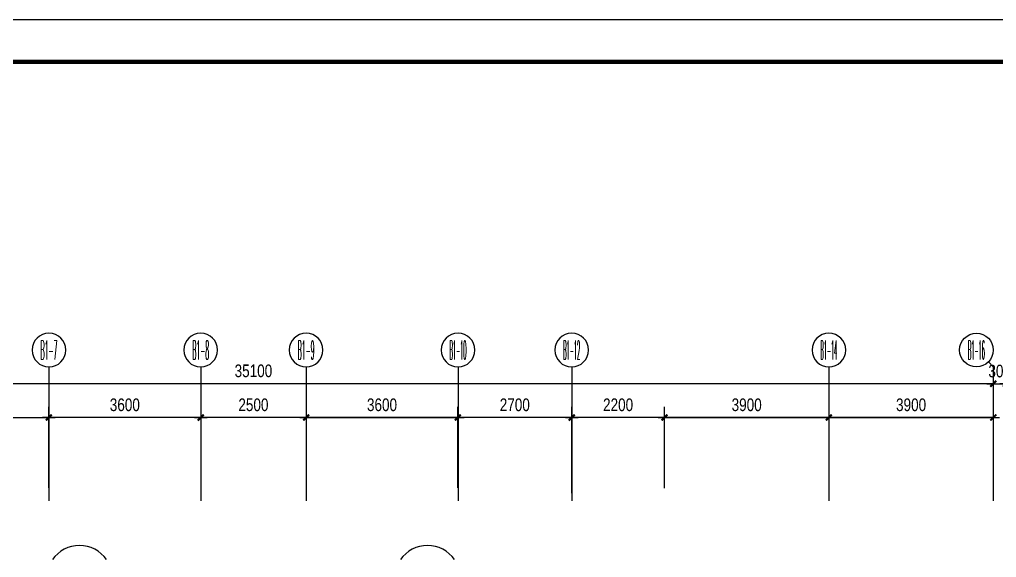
# Model space of a CAD drawing. Extents: x 51239 to 135339, y -206498 to -147098.
# Drawn here: x 71069 to 94242, y -159850 to -147098 of the extents above; entities that cross this region are included whole.
import ezdxf
from ezdxf.enums import TextEntityAlignment as Align

# ---------------------------------------------------------------- set-up
doc = ezdxf.new("R2010")
doc.units = 0
doc.header["$LTSCALE"] = 1000
doc.header["$MEASUREMENT"] = 0
doc.layers.get('0').update_dxf_attribs({"linetype": 'CONTINUOUS'})
doc.layers.get('DEFPOINTS').update_dxf_attribs({"linetype": 'CONTINUOUS'})
for name, color, linetype in [('AXIS', 7, 'CONTINUOUS'), ('AXIS_TEXT', 7, 'CONTINUOUS'), ('TK', 7, 'CONTINUOUS'), ('WINDOW', 7, 'CONTINUOUS')]:
    doc.layers.add(name, color=color, linetype=linetype)
doc.styles.add('COMPLEX', font='COMPLEX')
doc.styles.add('DIM_FONT', font='wcad.shx', dxfattribs={"width": 0.8})
doc.dimstyles.new('AXIS', dxfattribs={"dimtxt": 300, "dimasz": 1, "dimexe": 250, "dimexo": 300, "dimgap": 150, "dimtad": 1, "dimdec": 0, "dimzin": 0, "dimdsep": 46, "dimtxsty": 'DIM_FONT', "dimblk": '_DIMX', "dimcen": 0.09, "dimdle": 150, "dimse1": 1, "dimse2": 1, "dimclrt": 7, "dimadec": 0, "dimazin": 0, "dimtfac": 1, "dimtdec": 0, "dimtix": 1, "dimtmove": 2, "dimatfit": 3, "dimldrblk": '_DIMX', "dimfxl": 0, "dimtolj": 1, "dimtzin": 0, "dimarcsym": 0})

# ---------------------------------------------------------------- blocks, each defined once
blk = doc.blocks.new('_DIMX')
blk.add_line((-150, 0), (150, 0))
at = {"const_width": 50}
blk.add_lwpolyline([(-70, -70), (70, 70)], dxfattribs=at)
blk = doc.blocks.new('*D67')
at = {"color": 0, "linetype": 'ByBlock'}
for p, q in [((224319, -87572), (224318, -87572)), ((224320, -87572), (224620, -87572)), ((224621, -87572), (224622, -87572))]:
    blk.add_line(p, q, dxfattribs=at)
at = {"layer": 'DEFPOINTS', "color": 0, "linetype": 'ByBlock'}
for p in [(224620, -87572), (224320, -90280), (224620, -90280)]:
    blk.add_point(p, dxfattribs=at)
at = {"color": 0, "linetype": 'ByBlock'}
blk.add_blockref('_DIMX', (224320, -87572), dxfattribs=at)
at = {"color": 0, "linetype": 'ByBlock', "rotation": 180}
blk.add_blockref('_DIMX', (224620, -87572), dxfattribs=at)
at = {"color": 7, "linetype": 'ByBlock', "insert": (224470, -87272), "char_height": 300, "attachment_point": 5, "style": 'DIM_FONT'}
blk.add_mtext('\\A1;300', dxfattribs=at)
blk = doc.blocks.new('*D65')
at = {"color": 0, "linetype": 'ByBlock'}
blk.add_line((216520, -88372), (220418, -88372), dxfattribs=at)
at = {"layer": 'DEFPOINTS', "color": 0, "linetype": 'ByBlock'}
for p in [(220419, -88372), (216519, -90350), (220419, -90350)]:
    blk.add_point(p, dxfattribs=at)
at = {"color": 0, "linetype": 'ByBlock', "rotation": 180}
blk.add_blockref('_DIMX', (216519, -88372), dxfattribs=at)
at = {"color": 0, "linetype": 'ByBlock'}
blk.add_blockref('_DIMX', (220419, -88372), dxfattribs=at)
at = {"color": 7, "linetype": 'ByBlock', "insert": (218469, -88072), "char_height": 300, "attachment_point": 5, "style": 'DIM_FONT'}
blk.add_mtext('\\A1;3900', dxfattribs=at)
blk = doc.blocks.new('*D66')
at = {"color": 0, "linetype": 'ByBlock'}
blk.add_line((220418, -88372), (216520, -88372), dxfattribs=at)
at = {"layer": 'DEFPOINTS', "color": 0, "linetype": 'ByBlock'}
for p in [(216519, -88372), (216519, -90350), (220419, -90350)]:
    blk.add_point(p, dxfattribs=at)
at = {"color": 0, "linetype": 'ByBlock', "rotation": 180}
blk.add_blockref('_DIMX', (216519, -88372), dxfattribs=at)
at = {"color": 0, "linetype": 'ByBlock'}
blk.add_blockref('_DIMX', (220419, -88372), dxfattribs=at)
at = {"color": 7, "linetype": 'ByBlock', "insert": (218469, -88072), "char_height": 300, "attachment_point": 5, "style": 'DIM_FONT'}
blk.add_mtext('\\A1;3900', dxfattribs=at)
blk = doc.blocks.new('*D13')
at = {"color": 0, "linetype": 'ByBlock'}
for p, q in [((214319, -90165), (214319, -88122)), ((216519, -90050), (216519, -88122)), ((216518, -88372), (214320, -88372))]:
    blk.add_line(p, q, dxfattribs=at)
at = {"layer": 'DEFPOINTS', "color": 0, "linetype": 'ByBlock'}
for p in [(214319, -88372), (216519, -90350), (214319, -90465)]:
    blk.add_point(p, dxfattribs=at)
at = {"color": 0, "linetype": 'ByBlock', "rotation": 180}
blk.add_blockref('_DIMX', (214319, -88372), dxfattribs=at)
at = {"color": 0, "linetype": 'ByBlock'}
blk.add_blockref('_DIMX', (216519, -88372), dxfattribs=at)
at = {"color": 7, "linetype": 'ByBlock', "insert": (215419, -88072), "char_height": 300, "attachment_point": 5, "style": 'DIM_FONT'}
blk.add_mtext('\\A1;2200', dxfattribs=at)
blk = doc.blocks.new('*D37')
at = {"color": 0, "linetype": 'ByBlock'}
blk.add_line((208020, -88372), (211618, -88372), dxfattribs=at)
at = {"layer": 'DEFPOINTS', "color": 0, "linetype": 'ByBlock'}
for p in [(211619, -88372), (208019, -90350), (211619, -90350)]:
    blk.add_point(p, dxfattribs=at)
at = {"color": 0, "linetype": 'ByBlock', "rotation": 180}
blk.add_blockref('_DIMX', (208019, -88372), dxfattribs=at)
at = {"color": 0, "linetype": 'ByBlock'}
blk.add_blockref('_DIMX', (211619, -88372), dxfattribs=at)
at = {"color": 7, "linetype": 'ByBlock', "insert": (209819, -88072), "char_height": 300, "attachment_point": 5, "style": 'DIM_FONT'}
blk.add_mtext('\\A1;3600', dxfattribs=at)
blk = doc.blocks.new('*D38')
at = {"color": 0, "linetype": 'ByBlock'}
blk.add_line((211618, -88372), (208020, -88372), dxfattribs=at)
at = {"layer": 'DEFPOINTS', "color": 0, "linetype": 'ByBlock'}
for p in [(208019, -88372), (208019, -90350), (211619, -90350)]:
    blk.add_point(p, dxfattribs=at)
at = {"color": 0, "linetype": 'ByBlock', "rotation": 180}
blk.add_blockref('_DIMX', (208019, -88372), dxfattribs=at)
at = {"color": 0, "linetype": 'ByBlock'}
blk.add_blockref('_DIMX', (211619, -88372), dxfattribs=at)
at = {"color": 7, "linetype": 'ByBlock', "insert": (209819, -88072), "char_height": 300, "attachment_point": 5, "style": 'DIM_FONT'}
blk.add_mtext('\\A1;3600', dxfattribs=at)
blk = doc.blocks.new('*D14')
at = {"color": 0, "linetype": 'ByBlock'}
for p, q in [((211619, -90036), (211619, -88122)), ((214319, -90165), (214319, -88122)), ((214318, -88372), (211620, -88372))]:
    blk.add_line(p, q, dxfattribs=at)
at = {"layer": 'DEFPOINTS', "color": 0, "linetype": 'ByBlock'}
for p in [(211619, -88372), (211619, -90336), (214319, -90465)]:
    blk.add_point(p, dxfattribs=at)
at = {"color": 0, "linetype": 'ByBlock', "rotation": 180}
blk.add_blockref('_DIMX', (211619, -88372), dxfattribs=at)
at = {"color": 0, "linetype": 'ByBlock'}
blk.add_blockref('_DIMX', (214319, -88372), dxfattribs=at)
at = {"color": 7, "linetype": 'ByBlock', "insert": (212969, -88072), "char_height": 300, "attachment_point": 5, "style": 'DIM_FONT'}
blk.add_mtext('\\A1;2700', dxfattribs=at)
blk = doc.blocks.new('*D36')
at = {"color": 0, "linetype": 'ByBlock'}
for p, q in [((199219, -90165), (199219, -88122)), ((201919, -90036), (201919, -88122)), ((199220, -88372), (201918, -88372))]:
    blk.add_line(p, q, dxfattribs=at)
at = {"layer": 'DEFPOINTS', "color": 0, "linetype": 'ByBlock'}
for p in [(201919, -88372), (201919, -90336), (199219, -90465)]:
    blk.add_point(p, dxfattribs=at)
at = {"color": 0, "linetype": 'ByBlock', "rotation": 180}
blk.add_blockref('_DIMX', (199219, -88372), dxfattribs=at)
at = {"color": 0, "linetype": 'ByBlock'}
blk.add_blockref('_DIMX', (201919, -88372), dxfattribs=at)
at = {"color": 7, "linetype": 'ByBlock', "insert": (200569, -88072), "char_height": 300, "attachment_point": 5, "style": 'DIM_FONT'}
blk.add_mtext('\\A1;2700', dxfattribs=at)
blk = doc.blocks.new('*D33')
at = {"color": 0, "linetype": 'ByBlock'}
blk.add_line((205518, -88372), (201920, -88372), dxfattribs=at)
at = {"layer": 'DEFPOINTS', "color": 0, "linetype": 'ByBlock'}
for p in [(201919, -88372), (201919, -90350), (205519, -90350)]:
    blk.add_point(p, dxfattribs=at)
at = {"color": 0, "linetype": 'ByBlock', "rotation": 180}
blk.add_blockref('_DIMX', (201919, -88372), dxfattribs=at)
at = {"color": 0, "linetype": 'ByBlock'}
blk.add_blockref('_DIMX', (205519, -88372), dxfattribs=at)
at = {"color": 7, "linetype": 'ByBlock', "insert": (203719, -88072), "char_height": 300, "attachment_point": 5, "style": 'DIM_FONT'}
blk.add_mtext('\\A1;3600', dxfattribs=at)
blk = doc.blocks.new('*D39')
at = {"color": 0, "linetype": 'ByBlock'}
blk.add_line((208018, -88372), (205520, -88372), dxfattribs=at)
at = {"layer": 'DEFPOINTS', "color": 0, "linetype": 'ByBlock'}
for p in [(205519, -88372), (205519, -90350), (208019, -90350)]:
    blk.add_point(p, dxfattribs=at)
at = {"color": 0, "linetype": 'ByBlock', "rotation": 180}
blk.add_blockref('_DIMX', (205519, -88372), dxfattribs=at)
at = {"color": 0, "linetype": 'ByBlock'}
blk.add_blockref('_DIMX', (208019, -88372), dxfattribs=at)
at = {"color": 7, "linetype": 'ByBlock', "insert": (206769, -88072), "char_height": 300, "attachment_point": 5, "style": 'DIM_FONT'}
blk.add_mtext('\\A1;2500', dxfattribs=at)
blk = doc.blocks.new('*D68')
at = {"color": 0, "linetype": 'ByBlock'}
blk.add_line((220420, -88372), (224318, -88372), dxfattribs=at)
at = {"layer": 'DEFPOINTS', "color": 0, "linetype": 'ByBlock'}
for p in [(224319, -88372), (220419, -90350), (224319, -90350)]:
    blk.add_point(p, dxfattribs=at)
at = {"color": 0, "linetype": 'ByBlock', "rotation": 180}
blk.add_blockref('_DIMX', (220419, -88372), dxfattribs=at)
at = {"color": 0, "linetype": 'ByBlock'}
blk.add_blockref('_DIMX', (224319, -88372), dxfattribs=at)
at = {"color": 7, "linetype": 'ByBlock', "insert": (222369, -88072), "char_height": 300, "attachment_point": 5, "style": 'DIM_FONT'}
blk.add_mtext('\\A1;3900', dxfattribs=at)
blk = doc.blocks.new('*D69')
at = {"color": 0, "linetype": 'ByBlock'}
blk.add_line((224318, -88372), (220420, -88372), dxfattribs=at)
at = {"layer": 'DEFPOINTS', "color": 0, "linetype": 'ByBlock'}
for p in [(220419, -88372), (220419, -90350), (224319, -90350)]:
    blk.add_point(p, dxfattribs=at)
at = {"color": 0, "linetype": 'ByBlock'}
for p, rotation in [((220419, -88372), 180.0000000000052), ((224319, -88372), 5.115907697472721e-12)]:
    blk.add_blockref('_DIMX', p, dxfattribs=dict(at, rotation=rotation))
at = {"color": 7, "linetype": 'ByBlock', "insert": (222369, -88072), "char_height": 300, "attachment_point": 5, "style": 'DIM_FONT'}
blk.add_mtext('\\A1;3900', dxfattribs=at)
blk = doc.blocks.new('*D16')
at = {"color": 0, "linetype": 'ByBlock'}
blk.add_line((224318, -87572), (189220, -87572), dxfattribs=at)
at = {"layer": 'DEFPOINTS', "color": 0, "linetype": 'ByBlock'}
for p in [(189219, -87572), (189219, -90350), (224319, -90350)]:
    blk.add_point(p, dxfattribs=at)
at = {"color": 0, "linetype": 'ByBlock', "rotation": 180}
blk.add_blockref('_DIMX', (189219, -87572), dxfattribs=at)
at = {"color": 0, "linetype": 'ByBlock'}
blk.add_blockref('_DIMX', (224319, -87572), dxfattribs=at)
at = {"color": 7, "linetype": 'ByBlock', "insert": (206769, -87267), "char_height": 300, "attachment_point": 5, "style": 'DIM_FONT'}
blk.add_mtext('\\A1;35100', dxfattribs=at)
blk = doc.blocks.new('_AXISO')
blk.add_circle((0, 0), 0.5)
at = {"layer": 'AXIS_TEXT', "style": 'COMPLEX', "width": 1.041667}
blk.add_attdef('A', text='', height=0.56, dxfattribs=at).set_placement((-0.25, -0.28), (0.25, -0.28), align=Align.FIT)
blk = doc.blocks.new('_AXISO1')
blk.add_line((0.354, -0.146), (0.5, 0))
blk.add_circle((0, -0.5), 0.5)
at = {"layer": 'AXIS_TEXT', "style": 'COMPLEX', "width": 1.041667}
blk.add_attdef('A', text='', height=0.56, dxfattribs=at).set_placement((-0.25, -0.78), (0.25, -0.78), align=Align.FIT)

msp = doc.modelspace()

# ---------------------------------------------------------------- linework, layer by layer
at = {"layer": 'AXIS'}
for p, q in [((71766.7, -155333.1), (71766.7, -158510.6)), ((75366.7, -155333.1), (75366.7, -158510.6)), ((77866.7, -155333.1), (77866.7, -158510.6)), ((81470.7, -155333.1), (81470.7, -158510.6)), ((84166.7, -155333.1), (84166.7, -158510.6)), ((90266.7, -155333.1), (90266.7, -158510.6)), ((94166.7, -155333.1), (94166.7, -158510.6))]:
    msp.add_line(p, q, dxfattribs=at)
at = {"layer": 'TK'}
msp.add_lwpolyline([(51238.8, -206498.3), (51238.8, -147098.3), (135338.8, -147098.3), (135338.8, -206498.3)], close=True, dxfattribs=at)
at = {"layer": 'TK', "const_width": 100}
msp.add_lwpolyline([(53738.8, -205498.3), (134338.8, -205498.3), (134338.8, -148098.3), (53738.8, -148098.3)], close=True, dxfattribs=at)
at = {"layer": 'WINDOW'}
for centre in [(72491.7, -160347.8), (80745.7, -160347.8)]:
    msp.add_arc(centre, 781.1, 34.82906, 145.17094, dxfattribs=at)

# ---------------------------------------------------------------- block references
at = {"layer": 'AXIS'}
ref = msp.add_blockref('_AXISO', (71766.7, -154933.1), dxfattribs=dict(at, xscale=-800, yscale=800, zscale=800, rotation=180))
ref.add_attrib('A', 'B1-7', dxfattribs={"layer": 'AXIS_TEXT', "height": 448, "style": 'COMPLEX', "width": 0.243506}).set_placement((71566.7, -155157.1), (71966.7, -155157.1), align=Align.FIT)
ref = msp.add_blockref('_AXISO', (75366.7, -154933.1), dxfattribs=dict(at, xscale=-800, yscale=800, zscale=800, rotation=180))
ref.add_attrib('A', 'B1-8', dxfattribs={"layer": 'AXIS_TEXT', "height": 448, "style": 'COMPLEX', "width": 0.243506}).set_placement((75166.7, -155157.1), (75566.7, -155157.1), align=Align.FIT)
ref = msp.add_blockref('_AXISO', (77866.7, -154933.1), dxfattribs=dict(at, xscale=-800, yscale=800, zscale=800, rotation=180))
ref.add_attrib('A', 'B1-9', dxfattribs={"layer": 'AXIS_TEXT', "height": 448, "style": 'COMPLEX', "width": 0.243506}).set_placement((77666.7, -155157.1), (78066.7, -155157.1), align=Align.FIT)
ref = msp.add_blockref('_AXISO', (81470.7, -154933.1), dxfattribs=dict(at, xscale=-800, yscale=800, zscale=800, rotation=180))
ref.add_attrib('A', 'B1-10', dxfattribs={"layer": 'AXIS_TEXT', "height": 448, "style": 'COMPLEX', "width": 0.203804}).set_placement((81270.7, -155157.1), (81670.7, -155157.1), align=Align.FIT)
ref = msp.add_blockref('_AXISO', (84166.7, -154933.1), dxfattribs=dict(at, xscale=-800, yscale=800, zscale=800, rotation=180))
ref.add_attrib('A', 'B1-12', dxfattribs={"layer": 'AXIS_TEXT', "height": 448, "style": 'COMPLEX', "width": 0.203804}).set_placement((83966.7, -155157.1), (84366.7, -155157.1), align=Align.FIT)
ref = msp.add_blockref('_AXISO', (90266.7, -154933.1), dxfattribs=dict(at, xscale=-800, yscale=800, zscale=800, rotation=180))
ref.add_attrib('A', 'B1-14', dxfattribs={"layer": 'AXIS_TEXT', "height": 448, "style": 'COMPLEX', "width": 0.199468}).set_placement((90066.7, -155157.1), (90466.7, -155157.1), align=Align.FIT)
ref = msp.add_blockref('_AXISO1', (94166.7, -154933.1), dxfattribs=dict(at, xscale=800, yscale=800, zscale=800, rotation=270))
ref.add_attrib('A', 'B1-16', dxfattribs={"layer": 'AXIS_TEXT', "height": 448, "style": 'COMPLEX', "width": 0.203804}).set_placement((93566.7, -155157.1), (93966.7, -155157.1), align=Align.FIT)

# ---------------------------------------------------------------- dimensions: what is measured, and where the dimension line sits
for p2, distance, picture, middle in [((59066.7, -158510.6), -2777.5, '*D16', (76616.7, -155427.6)), ((90266.7, -158510.6), -1977.5, '*D69', (92216.7, -156233.1))]:
    dim = msp.add_aligned_dim(p1=(94166.7, -158510.6), p2=p2, distance=distance, dimstyle='AXIS', dxfattribs=at)
    dim.commit()
    dim.dimension.update_dxf_attribs({"geometry": picture, "text_midpoint": middle, "insert": (-130152.2, -68161)})
dim = msp.add_linear_dim(base=(94467.7, -155733.1), p1=(94167.7, -158440.6), p2=(94467.7, -158440.6), dimstyle='AXIS', dxfattribs=at)
dim.commit()
dim.dimension.update_dxf_attribs({"geometry": '*D67', "text_midpoint": (94317.7, -155433.1), "insert": (-130152.2, -68161)})
for base, p1, p2, picture, middle in [((71766.7, -156533.1), (69066.7, -158625.7), (71766.7, -158497.3), '*D36', (70416.7, -156233.1)), ((81466.7, -156533.1), (84166.7, -158625.7), (81466.7, -158497.3), '*D14', (82816.7, -156233.1)), ((84166.7, -156533.1), (86366.7, -158510.6), (84166.7, -158625.7), '*D13', (85266.7, -156233.1))]:
    dim = msp.add_linear_dim(base=base, p1=p1, p2=p2, dimstyle='AXIS', override={"dimsah": 1, "dimse1": 0, "dimse2": 0}, dxfattribs=at)
    dim.commit()
    dim.dimension.update_dxf_attribs({"geometry": picture, "text_midpoint": middle, "insert": (-130152.2, -68161)})
for base, p1, p2, picture, middle in [((71766.7, -156533.1), (75366.7, -158510.6), (71766.7, -158510.6), '*D33', (73566.7, -156233.1)), ((75366.7, -156533.1), (77866.7, -158510.6), (75366.7, -158510.6), '*D39', (76616.7, -156233.1)), ((81466.7, -156533.1), (77866.7, -158510.6), (81466.7, -158510.6), '*D37', (79666.7, -156233.1)), ((77866.7, -156533.1), (81466.7, -158510.6), (77866.7, -158510.6), '*D38', (79666.7, -156233.1)), ((90266.7, -156533.1), (86366.7, -158510.6), (90266.7, -158510.6), '*D65', (88316.7, -156233.1)), ((86366.7, -156533.1), (90266.7, -158510.6), (86366.7, -158510.6), '*D66', (88316.7, -156233.1)), ((94166.7, -156533.1), (90266.7, -158510.6), (94166.7, -158510.6), '*D68', (92216.7, -156233.1))]:
    dim = msp.add_linear_dim(base=base, p1=p1, p2=p2, angle=180, dimstyle='AXIS', override={"dimse1": 1}, dxfattribs=at)
    dim.commit()
    dim.dimension.update_dxf_attribs({"geometry": picture, "text_midpoint": middle, "insert": (-130152.2, -68161)})

doc.saveas('drawing.dxf')
